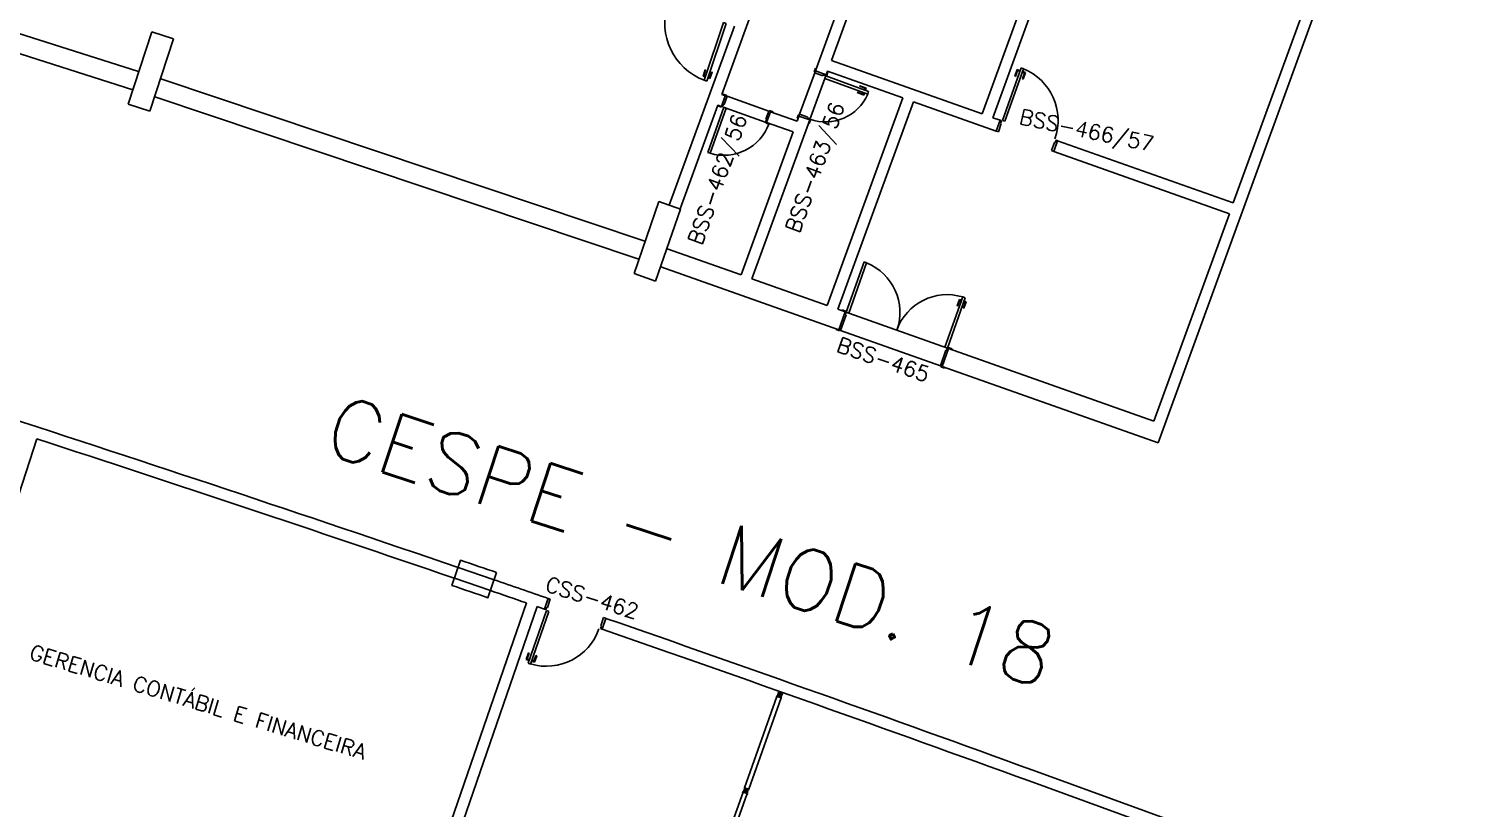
# Model space of a CAD drawing. Extents: x -152 to 150, y 325 to 437.
# Drawn here: x 126.49 to 145.53, y 382.48 to 392.72 of the extents above; entities that cross this region are included whole.
import ezdxf
from ezdxf.enums import TextEntityAlignment as Align

# ---------------------------------------------------------------- set-up
doc = ezdxf.new("R2010")
doc.units = 0
doc.header["$LTSCALE"] = 0.01
doc.header["$MEASUREMENT"] = 0
doc.layers.get('0').update_dxf_attribs({"linetype": 'CONTINUOUS'})
for name, color, linetype in [('1', 1, 'CONTINUOUS'), ('3', 3, 'CONTINUOUS'), ('ALV', 2, 'CONTINUOUS'), ('DIV', 2, 'CONTINUOUS'), ('ESQ', 1, 'CONTINUOUS'), ('ESTR', 3, 'CONTINUOUS'), ('MACANETA', 2, 'CONTINUOUS'), ('MAÇANETA', 2, 'CONTINUOUS'), ('PISO', 1, 'CONTINUOUS'), ('PORTA', 2, 'CONTINUOUS'), ('TEXTO', 2, 'CONTINUOUS'), ('TEXTO-ENDEREÇO', 2, 'CONTINUOUS'), ('USO', 2, 'CONTINUOUS')]:
    doc.layers.add(name, color=color, linetype=linetype)
doc.styles.add('LEGENDA', font='romans.shx', dxfattribs={"height": 0.2})
doc.styles.add('UNB-100', font='simplex.shx', dxfattribs={"height": 3})
doc.styles.add('UNB-100-1', font='simplex.shx', dxfattribs={"height": 0.2})

# ---------------------------------------------------------------- blocks, each defined once
blk = doc.blocks.new('PE80-SSC')
at = {"color": 2}
for p, q in [((0.075, 0), (-0.075, 0)), ((-0.075, -0.03), (-0.075, 0)), ((0.075, 0), (0.075, -0.02)), ((0.777, 0.01), (0.687, 0.01)), ((0.687, 0), (0.687, 0.01)), ((0.777, 0.01), (0.777, -0.03)), ((0.04, -0.03), (-0.075, -0.03)), ((0.075, -0.02), (0.04, -0.02)), ((0.04, -0.03), (0.04, -0.02)), ((0.085, -0.03), (0.817, -0.03)), ((0.085, -0.03), (0.085, -0.065)), ((0.085, -0.065), (0.817, -0.065)), ((0.767, 0), (0.687, 0)), ((0.767, -0.095), (0.687, -0.095)), ((0.687, -0.095), (0.687, -0.105)), ((0.777, -0.105), (0.687, -0.105)), ((0.767, 0), (0.767, -0.03)), ((0.767, -0.095), (0.767, -0.065)), ((0.777, -0.105), (0.777, -0.065)), ((0.817, -0.065), (0.817, -0.03)), ((0.04, -0.771), (-0.075, -0.771)), ((-0.075, -0.771), (-0.075, -0.801)), ((0.075, -0.801), (-0.075, -0.801)), ((0.075, -0.802), (-0.075, -0.802)), ((0.04, -0.771), (0.04, -0.781)), ((0.075, -0.781), (0.04, -0.781)), ((0.075, -0.801), (0.075, -0.781))]:
    blk.add_line(p, q, dxfattribs=at)
at = {"color": 1}
blk.add_arc((0.085, -0.03), 0.731, 270, 357.3429, dxfattribs=at)
blk = doc.blocks.new('DIV12-SSC')
for p, q in [((-0.005, 0), (0.005, 0)), ((0, -0.005), (0, 0.005)), ((0.024, 0.019), (0.029, 0.019)), ((0.024, 0.019), (0.024, 0.017)), ((0.024, 0.017), (0.029, 0.017)), ((0.029, 0.03), (0.043, 0.03)), ((0.029, 0.019), (0.029, 0.03)), ((0.029, -0.017), (0.029, 0.017)), ((0.03, 0.029), (1.169, 0.029)), ((0.03, -0.029), (0.03, 0.029)), ((0.043, 0.03), (0.043, 0.029)), ((1.157, 0.03), (1.157, 0.029)), ((1.171, 0.03), (1.157, 0.03)), ((1.169, -0.029), (1.169, 0.029)), ((1.171, 0.019), (1.171, 0.03)), ((1.176, 0.019), (1.171, 0.019)), ((1.176, 0.017), (1.171, 0.017)), ((1.171, -0.017), (1.171, 0.017)), ((1.176, 0.019), (1.176, 0.017)), ((1.195, 0), (1.205, 0)), ((1.2, -0.005), (1.2, 0.005)), ((0.024, -0.017), (0.029, -0.017)), ((0.024, -0.017), (0.024, -0.019)), ((0.024, -0.019), (0.029, -0.019)), ((0.029, -0.031), (0.029, -0.019)), ((0.029, -0.031), (0.043, -0.031)), ((0.03, -0.029), (1.169, -0.029)), ((0.043, -0.029), (0.043, -0.031)), ((1.157, -0.029), (1.157, -0.031)), ((1.171, -0.031), (1.157, -0.031)), ((1.176, -0.017), (1.171, -0.017)), ((1.176, -0.019), (1.171, -0.019)), ((1.171, -0.031), (1.171, -0.019)), ((1.176, -0.017), (1.176, -0.019))]:
    blk.add_line(p, q)
blk = doc.blocks.new('MTDIV-SSC')
for p, q in [((-0.0185, 0.0285), (-0.0285, 0.0285)), ((-0.0285, 0.0185), (-0.0285, 0.0285)), ((-0.0265, 0.0185), (-0.0285, 0.0185)), ((-0.0265, 0.0265), (-0.0185, 0.0265)), ((-0.0265, 0.0235), (-0.0265, 0.0265)), ((-0.0215, 0.0235), (-0.0265, 0.0235)), ((-0.0265, 0.0235), (0.0265, 0.0235)), ((-0.0265, 0.0215), (-0.0235, 0.0215)), ((-0.0265, 0.0185), (-0.0265, 0.0215)), ((-0.0235, 0.0215), (-0.0235, -0.0215)), ((-0.0215, 0.0235), (-0.0215, 0.0215)), ((-0.0215, 0.0215), (0.0215, 0.0215)), ((-0.0215, 0.0195), (-0.0215, -0.0195)), ((-0.0215, 0.0195), (0.0195, 0.0195)), ((-0.0185, 0.0265), (-0.0185, 0.0285)), ((-0.0049, 0), (0.0049, 0)), ((0, -0.0049), (0, 0.0049)), ((0.0195, 0.0095), (0.0115, 0.0095)), ((0.0115, 0.0095), (0.0115, 0.0075)), ((0.0215, 0.0075), (0.0115, 0.0075)), ((0.0135, 0.0075), (0.0135, 0.0055)), ((0.0215, 0.0055), (0.0135, 0.0055)), ((0.0185, 0.0285), (0.0285, 0.0285)), ((0.0185, 0.0265), (0.0185, 0.0285)), ((0.0185, 0.0265), (0.0265, 0.0265)), ((0.0195, 0.0195), (0.0195, 0.0095)), ((0.0215, 0.0235), (0.0265, 0.0235)), ((0.0215, 0.0235), (0.0215, 0.0075)), ((0.0215, 0.0055), (0.0215, -0.0055)), ((0.0265, 0.0215), (0.0235, 0.0215)), ((0.0235, 0.0215), (0.0235, -0.0215)), ((0.0265, 0.0235), (0.0265, 0.0265)), ((0.0265, 0.0185), (0.0265, 0.0215)), ((0.0265, 0.0185), (0.0285, 0.0185)), ((0.0285, 0.0185), (0.0285, 0.0285)), ((-0.0285, -0.0185), (-0.0265, -0.0185)), ((-0.0285, -0.0185), (-0.0285, -0.0285)), ((-0.0185, -0.0285), (-0.0285, -0.0285)), ((-0.0265, -0.0185), (-0.0265, -0.0215)), ((-0.0265, -0.0215), (-0.0235, -0.0215)), ((-0.0215, -0.0235), (-0.0265, -0.0235)), ((-0.0265, -0.0235), (-0.0265, -0.0265)), ((0.0265, -0.0235), (-0.0265, -0.0235)), ((-0.0185, -0.0265), (-0.0265, -0.0265)), ((-0.0215, -0.0195), (0.0195, -0.0195)), ((-0.0215, -0.0215), (-0.0215, -0.0235)), ((-0.0215, -0.0215), (0.0215, -0.0215)), ((-0.0185, -0.0265), (-0.0185, -0.0285)), ((0.0215, -0.0075), (0.0115, -0.0075)), ((0.0115, -0.0075), (0.0115, -0.0095)), ((0.0195, -0.0095), (0.0115, -0.0095)), ((0.0215, -0.0055), (0.0135, -0.0055)), ((0.0135, -0.0055), (0.0135, -0.0075)), ((0.0265, -0.0265), (0.0185, -0.0265)), ((0.0185, -0.0265), (0.0185, -0.0285)), ((0.0185, -0.0285), (0.0285, -0.0285)), ((0.0195, -0.0095), (0.0195, -0.0195)), ((0.0215, -0.0075), (0.0215, -0.0235)), ((0.0215, -0.0235), (0.0265, -0.0235)), ((0.0265, -0.0215), (0.0235, -0.0215)), ((0.0285, -0.0185), (0.0265, -0.0185)), ((0.0265, -0.0185), (0.0265, -0.0215)), ((0.0265, -0.0235), (0.0265, -0.0265)), ((0.0285, -0.0185), (0.0285, -0.0285))]:
    blk.add_line(p, q)
blk = doc.blocks.new('DOOR-70')
at = {"layer": 'MAÇANETA'}
for p, q in [((-0.08, -0.655), (-0.08, -0.565)), ((-0.08, -0.565), (-0.075, -0.565)), ((-0.075, -0.655), (-0.075, -0.565)), ((0.01, -0.655), (0.01, -0.565)), ((0.015, -0.565), (0.01, -0.565)), ((0.015, -0.655), (0.015, -0.565)), ((-0.08, -0.655), (-0.053, -0.655)), ((-0.075, -0.635), (-0.053, -0.635)), ((-0.053, -0.628), (-0.05, -0.628)), ((-0.053, -0.663), (-0.053, -0.628)), ((-0.053, -0.663), (-0.05, -0.663)), ((-0.012, -0.628), (-0.015, -0.628)), ((-0.012, -0.663), (-0.015, -0.663)), ((-0.012, -0.663), (-0.012, -0.628)), ((0.01, -0.635), (-0.012, -0.635)), ((0.015, -0.655), (-0.012, -0.655))]:
    blk.add_line(p, q, dxfattribs=at)
at = {"layer": 'PORTA'}
for p, q in [((-0.05, -0.7), (-0.05, 0)), ((-0.015, 0), (-0.05, 0)), ((-0.015, -0.7), (-0.015, 0)), ((-0.05, -0.7), (-0.015, -0.7))]:
    blk.add_line(p, q, dxfattribs=at)
at = {"layer": 'PORTA', "color": 1}
blk.add_arc((-0.02, 0), 0.7, 180, 267.5437, dxfattribs=at)
blk = doc.blocks.new('DOOR-80')
at = {"layer": 'MACANETA'}
for p, q in [((-0.08, -0.665), (-0.075, -0.665)), ((-0.08, -0.755), (-0.08, -0.665)), ((-0.08, -0.755), (-0.053, -0.755)), ((-0.075, -0.755), (-0.075, -0.665)), ((-0.075, -0.735), (-0.053, -0.735)), ((-0.053, -0.763), (-0.053, -0.728)), ((-0.053, -0.728), (-0.05, -0.728)), ((-0.012, -0.728), (-0.015, -0.728)), ((-0.012, -0.763), (-0.012, -0.728)), ((0.01, -0.735), (-0.012, -0.735)), ((0.015, -0.755), (-0.012, -0.755)), ((0.015, -0.665), (0.01, -0.665)), ((0.01, -0.755), (0.01, -0.665)), ((0.015, -0.755), (0.015, -0.665)), ((-0.053, -0.763), (-0.05, -0.763)), ((-0.012, -0.763), (-0.015, -0.763))]:
    blk.add_line(p, q, dxfattribs=at)
at = {"layer": 'PORTA'}
for p, q in [((-0.05, -0.8), (-0.05, 0)), ((-0.015, 0), (-0.05, 0)), ((-0.015, -0.8), (-0.015, 0)), ((-0.05, -0.8), (-0.015, -0.8))]:
    blk.add_line(p, q, dxfattribs=at)
at = {"layer": 'PORTA', "color": 1}
blk.add_arc((-0.02, 0), 0.8, 180, 267.8509, dxfattribs=at)
blk = doc.blocks.new('DOOR60')
at = {"layer": 'PORTA'}
for p, q in [((0.035, 0), (0.065, 0)), ((0.035, -0.629), (0.035, 0)), ((0.065, -0.629), (0.065, 0)), ((0.065, -0.629), (0.035, -0.629))]:
    blk.add_line(p, q, dxfattribs=at)
at = {"layer": 'PORTA', "color": 1}
blk.add_arc((0.035, 0), 0.63, 272.7294, 0, dxfattribs=at)
blk = doc.blocks.new('DOOR-60')
at = {"layer": 'MAÇANETA'}
for p, q in [((-0.08, -0.555), (-0.08, -0.465)), ((-0.08, -0.465), (-0.075, -0.465)), ((-0.08, -0.555), (-0.053, -0.555)), ((-0.075, -0.555), (-0.075, -0.465)), ((-0.075, -0.535), (-0.053, -0.535)), ((-0.053, -0.528), (-0.05, -0.528)), ((-0.053, -0.563), (-0.053, -0.528)), ((-0.053, -0.563), (-0.05, -0.563)), ((-0.012, -0.528), (-0.015, -0.528)), ((-0.012, -0.563), (-0.015, -0.563)), ((-0.012, -0.563), (-0.012, -0.528)), ((0.01, -0.535), (-0.012, -0.535)), ((0.015, -0.555), (-0.012, -0.555)), ((0.01, -0.555), (0.01, -0.465)), ((0.015, -0.465), (0.01, -0.465)), ((0.015, -0.555), (0.015, -0.465))]:
    blk.add_line(p, q, dxfattribs=at)
at = {"layer": 'PORTA'}
for p, q in [((-0.05, -0.6), (-0.05, 0)), ((-0.015, 0), (-0.05, 0)), ((-0.015, -0.6), (-0.015, 0)), ((-0.05, -0.6), (-0.015, -0.6))]:
    blk.add_line(p, q, dxfattribs=at)
at = {"layer": 'PORTA', "color": 1}
blk.add_arc((-0.02, 0), 0.6, 180, 267.134, dxfattribs=at)

msp = doc.modelspace()

# ---------------------------------------------------------------- linework, layer by layer
at = {"layer": '1'}
for p, q in [((136.805, 392.14), (136.606, 391.595)), ((136.937, 392.066), (136.74, 391.525)), ((135.627, 391.681), (136.169, 391.489)), ((135.653, 391.831), (136.2, 391.637))]:
    msp.add_line(p, q, dxfattribs=at)
at = {"layer": '3'}
for p, q in [((136.799, 392.153), (136.816, 392.2)), ((136.808, 392.15), (136.799, 392.153)), ((136.805, 392.14), (136.808, 392.15)), ((136.913, 392.101), (136.805, 392.14)), ((136.813, 392.164), (136.808, 392.15)), ((136.816, 392.2), (136.825, 392.197)), ((136.916, 392.111), (136.913, 392.101)), ((136.949, 392.099), (136.916, 392.111)), ((136.952, 392.108), (136.949, 392.099)), ((136.954, 392.113), (136.952, 392.108)), ((136.962, 392.105), (136.952, 392.108)), ((136.979, 392.152), (136.962, 392.105)), ((136.97, 392.155), (136.979, 392.152)), ((135.6, 391.86), (135.597, 391.851)), ((135.647, 391.844), (135.6, 391.86)), ((135.537, 391.713), (135.534, 391.704)), ((135.534, 391.704), (135.581, 391.687)), ((135.579, 391.698), (135.584, 391.696)), ((135.581, 391.687), (135.584, 391.696)), ((135.584, 391.696), (135.594, 391.693)), ((135.594, 391.693), (135.605, 391.726)), ((135.605, 391.726), (135.615, 391.723)), ((135.615, 391.723), (135.653, 391.831)), ((135.63, 391.839), (135.644, 391.834)), ((135.644, 391.834), (135.647, 391.844)), ((135.653, 391.831), (135.644, 391.834)), ((136.159, 391.493), (136.171, 391.526)), ((136.169, 391.489), (136.159, 391.493)), ((136.161, 391.529), (136.2, 391.637)), ((136.171, 391.526), (136.161, 391.529)), ((136.165, 391.48), (136.169, 391.489)), ((136.212, 391.463), (136.165, 391.48)), ((136.173, 391.488), (136.169, 391.489)), ((136.2, 391.637), (136.209, 391.634)), ((136.209, 391.634), (136.213, 391.643)), ((136.223, 391.629), (136.209, 391.634)), ((136.216, 391.473), (136.212, 391.463)), ((136.213, 391.643), (136.26, 391.627)), ((136.26, 391.627), (136.256, 391.617)), ((136.593, 391.589), (136.576, 391.542)), ((136.576, 391.542), (136.586, 391.539)), ((136.603, 391.586), (136.593, 391.589)), ((136.598, 391.572), (136.603, 391.586)), ((136.606, 391.595), (136.603, 391.586)), ((136.714, 391.556), (136.606, 391.595)), ((136.711, 391.547), (136.714, 391.556)), ((136.744, 391.535), (136.711, 391.547)), ((136.723, 391.478), (136.733, 391.475)), ((136.733, 391.475), (136.75, 391.522)), ((136.739, 391.521), (136.74, 391.525)), ((136.74, 391.525), (136.744, 391.535)), ((136.75, 391.522), (136.74, 391.525))]:
    msp.add_line(p, q, dxfattribs=at)
at = {"layer": 'ALV'}
for p, q in [((145.528, 398.856), (141.314, 387.279)), ((140.277, 395.101), (139.002, 391.599)), ((140.476, 395.21), (139.143, 391.549)), ((143.926, 394.895), (142.301, 390.43)), ((127.925, 392.156), (124.919, 393.108)), ((137.121, 393.008), (136.813, 392.164)), ((137.313, 393.099), (137.023, 392.301)), ((127.85, 391.918), (124.481, 392.984)), ((135.944, 392.845), (135.584, 391.856)), ((135.75, 392.752), (134.895, 390.401)), ((139.002, 391.599), (137.023, 392.301)), ((134.575, 389.929), (128.218, 392.061)), ((136.954, 392.113), (136.813, 392.164)), ((136.971, 392.16), (136.954, 392.113)), ((137.961, 391.809), (136.971, 392.16)), ((135.63, 391.839), (135.584, 391.856)), ((134.496, 389.692), (128.138, 391.824)), ((135.532, 391.715), (135.036, 390.352)), ((135.579, 391.698), (135.532, 391.715)), ((135.579, 391.698), (135.63, 391.839)), ((137.961, 391.809), (136.969, 389.084)), ((138.102, 391.759), (137.11, 389.034)), ((139.188, 391.374), (138.102, 391.759)), ((136.739, 391.521), (135.979, 389.434)), ((136.173, 391.488), (136.223, 391.629)), ((136.522, 391.364), (136.173, 391.488)), ((136.573, 391.505), (136.223, 391.629)), ((136.598, 391.572), (136.573, 391.505)), ((136.739, 391.521), (136.598, 391.572)), ((139.238, 391.516), (139.143, 391.549)), ((139.188, 391.374), (139.238, 391.516)), ((136.522, 391.364), (135.838, 389.485)), ((139.943, 391.106), (139.993, 391.248)), ((142.25, 390.289), (139.943, 391.106)), ((142.301, 390.43), (139.993, 391.248)), ((142.25, 390.289), (141.258, 387.564)), ((135.838, 389.485), (134.866, 389.829)), ((137.121, 388.765), (134.782, 389.593)), ((136.969, 389.084), (135.979, 389.434)), ((137.205, 389), (137.11, 389.034)), ((137.205, 389), (137.121, 388.765)), ((138.562, 388.519), (138.479, 388.284)), ((141.258, 387.564), (138.562, 388.519)), ((141.314, 387.279), (138.479, 388.284)), ((125.043, 382.578), (126.592, 387.332)), ((133.255, 385.096), (133.304, 385.237)), ((131.389, 380.45), (133.018, 385.177)), ((131.53, 380.401), (133.16, 385.128)), ((134.014, 384.833), (134.062, 384.975)), ((143.522, 381.578), (139.671, 382.98)), ((143.471, 381.437), (139.619, 382.839))]:
    msp.add_line(p, q, dxfattribs=at)
at = {"layer": 'ALV', "color": 1}
for p, q in [((132.122, 385.644), (132.595, 385.482)), ((132.546, 385.34), (132.073, 385.502))]:
    msp.add_line(p, q, dxfattribs=at)
at = {"layer": 'ALV'}
msp.add_lwpolyline([(132.627, 385.576), (132.513, 385.245, 0.000307), (132.04, 385.407), (132.154, 385.738, -0.000307)], format="xyb", close=True, dxfattribs=at)
for radius, start, end in [(407.019, 71.12713, 72.93756), (406.869, 71.12718, 71.94084), (407.019, 70.95117, 71.05674), (406.869, 70.98636, 71.05677), (406.869, 70.95116, 70.96524), (406.869, 70.0002, 70.83808), (407.019, 70.0002, 70.83816)]:
    msp.add_arc((0.463, 0.506), radius, start, end, dxfattribs=at)
at = {"layer": 'DIV'}
for p, q in [((135.884, 382.75), (136.308, 383.948)), ((135.938, 382.731), (136.362, 383.929)), ((136.307, 383.951), (136.302, 383.937)), ((136.302, 383.937), (136.304, 383.937)), ((136.319, 383.947), (136.307, 383.951)), ((136.362, 383.929), (136.308, 383.948)), ((136.32, 383.952), (136.319, 383.947)), ((136.32, 383.952), (136.322, 383.951)), ((136.322, 383.951), (136.32, 383.946)), ((136.352, 383.935), (136.32, 383.946)), ((136.35, 383.966), (136.341, 383.969)), ((136.344, 383.963), (136.347, 383.972)), ((136.353, 383.94), (136.352, 383.935)), ((136.353, 383.94), (136.355, 383.939)), ((136.355, 383.939), (136.353, 383.935)), ((136.365, 383.931), (136.353, 383.935)), ((136.358, 383.918), (136.36, 383.917)), ((136.365, 383.931), (136.36, 383.917)), ((135.881, 382.749), (135.886, 382.762)), ((135.893, 382.745), (135.881, 382.749)), ((135.938, 382.731), (135.884, 382.75)), ((135.886, 382.762), (135.888, 382.762)), ((135.891, 382.74), (135.893, 382.745)), ((135.891, 382.74), (135.893, 382.739)), ((135.893, 382.739), (135.895, 382.744)), ((135.926, 382.733), (135.895, 382.744)), ((135.905, 382.71), (135.896, 382.713)), ((135.899, 382.707), (135.902, 382.716)), ((135.924, 382.728), (135.926, 382.733)), ((135.924, 382.728), (135.926, 382.728)), ((135.926, 382.728), (135.928, 382.732)), ((135.939, 382.728), (135.928, 382.732)), ((135.939, 382.728), (135.944, 382.742)), ((135.942, 382.742), (135.944, 382.742))]:
    msp.add_line(p, q, dxfattribs=at)
at = {"layer": 'ESTR'}
for p, q in [((128.099, 392.678), (127.789, 391.727)), ((128.384, 392.585), (128.099, 392.678)), ((128.075, 391.634), (128.384, 392.585)), ((128.075, 391.634), (127.79, 391.727)), ((134.758, 390.448), (134.432, 389.503)), ((134.716, 389.405), (135.042, 390.35)), ((135.042, 390.35), (134.758, 390.448)), ((134.716, 389.405), (134.432, 389.502))]:
    msp.add_line(p, q, dxfattribs=at)
at = {"layer": 'PISO'}
msp.add_arc((0.463, 0.506), 382.359, 69.08957, 90.01762, dxfattribs=at)
at = {"layer": 'PORTA'}
for p, q in [((137.453, 389.655), (137.219, 388.995)), ((137.486, 389.643), (137.252, 388.983)), ((137.486, 389.643), (137.453, 389.655)), ((137.162, 389.015), (137.166, 389.025)), ((137.166, 389.025), (137.213, 389.008)), ((137.205, 389), (137.209, 388.999)), ((137.213, 389.008), (137.209, 388.999)), ((137.209, 388.999), (137.219, 388.995)), ((137.217, 388.959), (137.145, 388.756)), ((137.219, 388.995), (137.207, 388.962)), ((137.207, 388.962), (137.217, 388.959)), ((137.219, 388.995), (137.252, 388.983)), ((137.085, 388.767), (137.088, 388.776)), ((137.132, 388.75), (137.085, 388.767)), ((137.121, 388.765), (137.135, 388.76)), ((137.135, 388.76), (137.132, 388.75)), ((137.145, 388.756), (137.135, 388.76)), ((138.527, 388.495), (138.455, 388.292)), ((138.536, 388.491), (138.527, 388.495)), ((138.548, 388.524), (138.536, 388.491)), ((138.557, 388.521), (138.548, 388.524)), ((138.561, 388.53), (138.557, 388.521)), ((138.562, 388.519), (138.557, 388.521)), ((138.608, 388.514), (138.561, 388.53)), ((138.604, 388.504), (138.608, 388.514)), ((138.455, 388.292), (138.464, 388.289)), ((138.464, 388.289), (138.461, 388.279)), ((138.461, 388.279), (138.508, 388.262)), ((138.479, 388.284), (138.464, 388.289)), ((138.508, 388.262), (138.512, 388.272))]:
    msp.add_line(p, q, dxfattribs=at)
at = {"layer": 'PORTA', "color": 1}
for p, q in [((137.252, 388.983), (138.548, 388.524)), ((137.145, 388.756), (138.455, 388.292))]:
    msp.add_line(p, q, dxfattribs=at)
msp.add_arc((137.224, 388.994), 0.7, 340.4878, 68.0315, dxfattribs=at)

# ---------------------------------------------------------------- block references
at = {"layer": '3'}
for name, p, rotation in [('DOOR-80', (135.655, 392.784), 341.4634146387605), ('DOOR-60', (136.954, 392.113), 70.00000000714661), ('DOOR60', (135.579, 391.698), 340.487804887779)]:
    msp.add_blockref(name, p, dxfattribs=dict(at, rotation=rotation))
at = {"layer": 'DIV'}
for name, p, rotation in [('MTDIV-SSC', (136.346, 383.968), 160.1693197723026), ('DIV12-SSC', (135.5, 381.581), 70.48799997649677), ('MTDIV-SSC', (135.901, 382.712), 340.4879999999985)]:
    msp.add_blockref(name, p, dxfattribs=dict(at, rotation=rotation))
at = {"layer": 'ESQ', "rotation": 70.52518782771031}
msp.add_blockref('PE80-SSC', (139.213, 391.445), dxfattribs=at)
at = {"layer": 'ESQ', "xscale": -1, "rotation": 70.87044809137946}
msp.add_blockref('PE80-SSC', (133.28, 385.166), dxfattribs=at)
at = {"layer": 'MAÇANETA', "xscale": -1, "rotation": 160.4878048683014}
msp.add_blockref('DOOR-70', (138.562, 388.519), dxfattribs=at)

# ---------------------------------------------------------------- texts
at = {"layer": 'TEXTO', "style": 'UNB-100'}
msp.add_text('GERENCIA CONTÁBIL E FINANCEIRA', height=0.2, rotation=343.2405, dxfattribs=at).set_placement((126.478, 384.442))
at = {"layer": 'TEXTO-ENDEREÇO', "style": 'UNB-100-1'}
for s, rotation, p in [('BSS-463/56', 70.3714, (136.901, 390.863)), ('BSS-462/56', 70.3714, (135.62, 390.706)), ('BSS-466/57', 348.1424, (140.355, 391.287)), ('BSS-465', 340.9855, (137.673, 388.279)), ('CSS-462', 342.488, (133.853, 385.148))]:
    msp.add_text(s, height=0.2, rotation=rotation, dxfattribs=at).set_placement(p, align=Align.CENTER)
at = {"layer": 'USO', "style": 'LEGENDA'}
msp.add_text('CESPE - MOD. 18', height=0.8, rotation=341.8067, dxfattribs=at).set_placement((130.317, 387.162))

doc.saveas('drawing.dxf')
